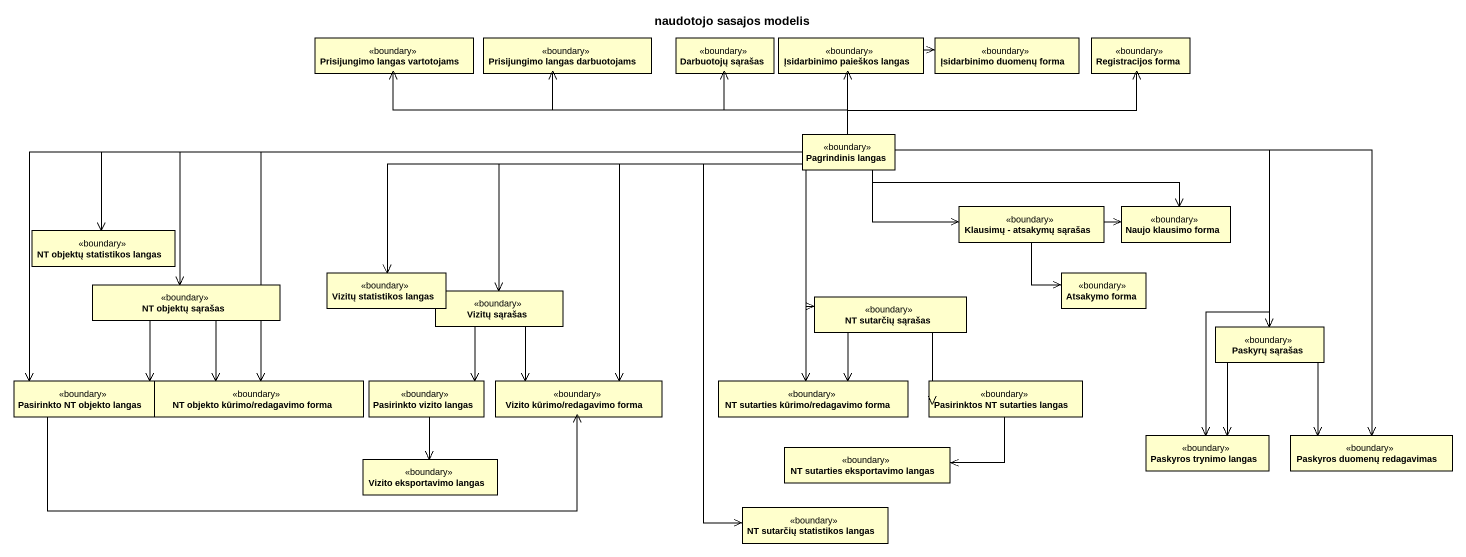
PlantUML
@startuml
title naudotojo sasajos modelis
hide circle
hide empty members
class "Prisijungimo langas vartotojams" as Prisijungimo_langas <<boundary>>
class "Prisijungimo langas darbuotojams" as Prisijungimo_langas_2 <<boundary>>
class "Darbuotojų sąrašas" as Darbuotojų_sąrašas <<boundary>>
class "Įsidarbinimo paieškos langas" as Įsidarbinimo_paieškos_langas <<boundary>>
class "Įsidarbinimo duomenų forma" as Įsidarbinimo_duomenų_forma <<boundary>>
class "Registracijos forma" as Registracijos_forma <<boundary>>
class "Pagrindinis langas" as Pagrindinis_langas <<boundary>>
class "NT objektų statistikos langas" as NT_objektų_statistikos <<boundary>>
class "Klausimų - atsakymų sąrašas" as Klausimų_atsakymų_sąrašas <<boundary>>
class "Naujo klausimo forma" as Naujo_klausimo_forma <<boundary>>
class "Vizitų statistikos langas" as Vizitų_statistikos_langas <<boundary>>
class "Atsakymo forma" as Atsakymo_forma <<boundary>>
class "NT objektų sąrašas" as NT_objektų_sąrašas <<boundary>>
class "Vizitų sąrašas" as Vizitų_sąrašas <<boundary>>
class "NT sutarčių sąrašas" as NT_sutarčių_sąrašas <<boundary>>
class "Paskyrų sąrašas" as Paskyrų_sąrašas <<boundary>>
class "Pasirinkto NT objekto langas" as Pasirinkto_NT_objekto_langas <<boundary>>
class "NT objekto kūrimo/redagavimo forma" as NT_objekto_kūrimo <<boundary>>
class "Pasirinkto vizito langas" as Pasirinkto_vizito_langas <<boundary>>
class "Vizito kūrimo/redagavimo forma" as Vizito_kūrimo_redagavimo <<boundary>>
class "NT sutarties kūrimo/redagavimo forma" as NT_sutarties_kūrimo <<boundary>>
class "Pasirinktos NT sutarties langas" as Pasirinktos_NT_sutarties <<boundary>>
class "Paskyros trynimo langas" as Paskyros_trynimo_langas <<boundary>>
class "Paskyros duomenų redagavimas" as Paskyros_duomenų_redagavimas <<boundary>>
class "Vizito eksportavimo langas" as Vizito_eksportavimo_langas <<boundary>>
class "NT sutarties eksportavimo langas" as NT_sutarties_eksportavimo <<boundary>>
class "NT sutarčių statistikos langas" as NT_sutarčių_statistikos <<boundary>>
Įsidarbinimo_paieškos_langas -right-> Įsidarbinimo_duomenų_forma
Pagrindinis_langas -left-> Prisijungimo_langas
Pagrindinis_langas -left-> Prisijungimo_langas_2
Pagrindinis_langas -up-> Darbuotojų_sąrašas
Pagrindinis_langas -up-> Įsidarbinimo_paieškos_langas
Pagrindinis_langas -right-> Registracijos_forma
Pagrindinis_langas -left-> NT_objektų_statistikos
Pagrindinis_langas -right-> Klausimų_atsakymų_sąrašas
Pagrindinis_langas -right-> Naujo_klausimo_forma
Pagrindinis_langas -left-> Vizitų_statistikos_langas
Pagrindinis_langas -left-> NT_objektų_sąrašas
Pagrindinis_langas -left-> Vizitų_sąrašas
Pagrindinis_langas --> NT_sutarčių_sąrašas
Pagrindinis_langas -right-> Paskyrų_sąrašas
Pagrindinis_langas -left-> Pasirinkto_NT_objekto_langas
Pagrindinis_langas -left-> NT_objekto_kūrimo
Pagrindinis_langas --> Vizito_kūrimo_redagavimo
Pagrindinis_langas --> NT_sutarties_kūrimo
Pagrindinis_langas --> Paskyros_trynimo_langas
Pagrindinis_langas -right-> Paskyros_duomenų_redagavimas
Pagrindinis_langas --> NT_sutarčių_statistikos
Klausimų_atsakymų_sąrašas -right-> Naujo_klausimo_forma
Klausimų_atsakymų_sąrašas --> Atsakymo_forma
NT_objektų_sąrašas --> Pasirinkto_NT_objekto_langas
NT_objektų_sąrašas --> NT_objekto_kūrimo
Vizitų_sąrašas --> Pasirinkto_vizito_langas
Vizitų_sąrašas --> Vizito_kūrimo_redagavimo
NT_sutarčių_sąrašas --> NT_sutarties_kūrimo
NT_sutarčių_sąrašas --> Pasirinktos_NT_sutarties
Paskyrų_sąrašas --> Paskyros_trynimo_langas
Paskyrų_sąrašas --> Paskyros_duomenų_redagavimas
Pasirinkto_NT_objekto_langas -right-> Vizito_kūrimo_redagavimo
Pasirinkto_vizito_langas --> Vizito_eksportavimo_langas
Pasirinktos_NT_sutarties -left-> NT_sutarties_eksportavimo
@enduml
